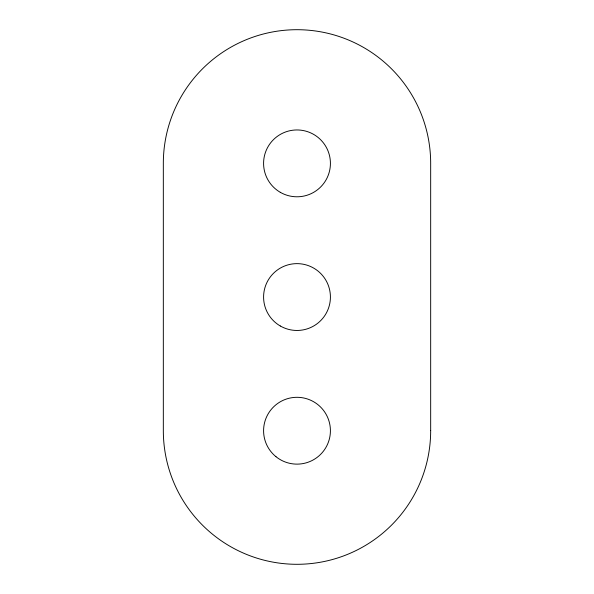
<?xml version="1.0" encoding="UTF-8"?>
<svg xmlns="http://www.w3.org/2000/svg" width="594" height="594" viewBox="0 0 594 594"><rect width="100%" height="100%" fill="white"/><g stroke="black" fill="none" stroke-linecap="round" stroke-linejoin="round"><path stroke-width="0.89" d="M430.672 430.628L430.672 163.372A133.672 133.672 0 0 0 297 29.7A133.672 133.672 0 0 0 163.328 163.372L163.328 430.628A133.672 133.672 0 0 0 297 564.3A133.672 133.672 0 0 0 430.672 430.628M280.294 192.315A33.42 33.42 0 0 0 330.42 163.372A33.42 33.42 0 0 0 280.294 134.43A33.42 33.42 0 0 0 280.294 192.315M275.972 456.689A33.42 33.42 0 0 0 330.004 435.951A33.42 33.42 0 0 0 285.023 399.524A33.42 33.42 0 0 0 275.972 456.689M280.294 325.987A33.42 33.42 0 0 0 330.42 297.045A33.42 33.42 0 0 0 280.294 268.109A33.42 33.42 0 0 0 280.294 325.987"/></g></svg>
